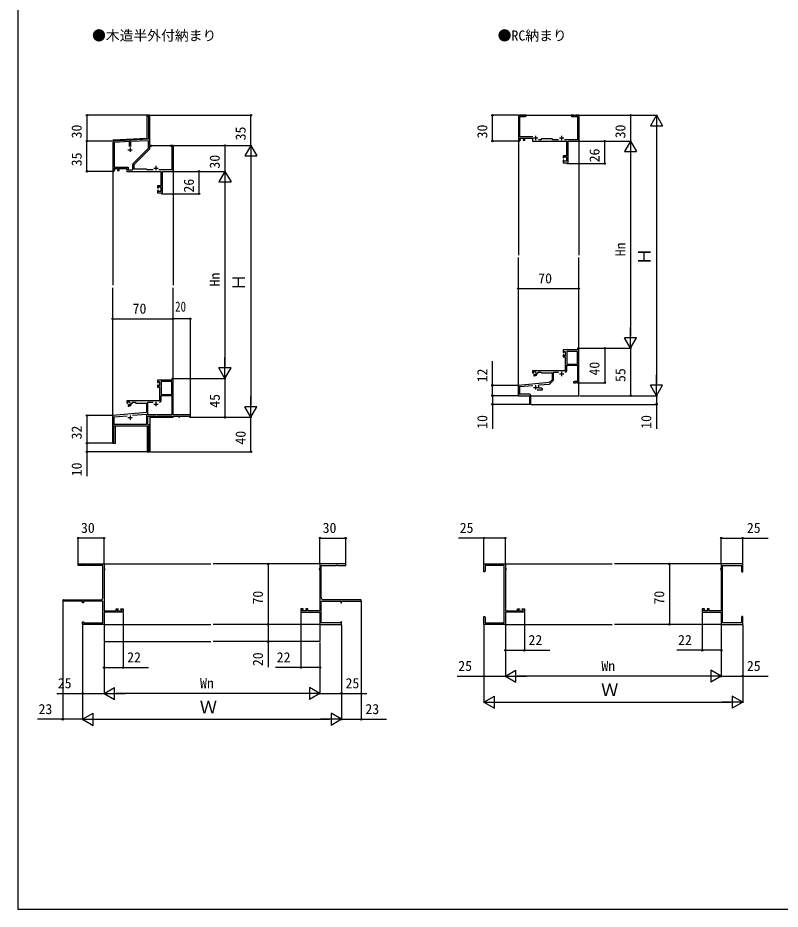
# Model space of a CAD drawing. Units: millimetres, scale not verified. Extents: x -700 to 700, y -1043 to 1038.
# Drawn here: x -700 to 183, y -1043 to -10 of the extents above; entities that cross this region are included whole.
import ezdxf
from ezdxf.enums import TextEntityAlignment as Align

# ---------------------------------------------------------------- set-up
doc = ezdxf.new("R2010")
doc.units = ezdxf.units.MM
doc.header["$LTSCALE"] = 6
for name, color, linetype in [('0-1_USER1', 3, 'Continuous'), ('0-2_YKK_11', 7, 'Continuous'), ('0-3_YKK_12', 2, 'Continuous'), ('0-4_YKK_D', 6, 'Continuous'), ('0-5_YKK_ZWAK', 7, 'Continuous')]:
    doc.layers.add(name, color=color, linetype=linetype)
doc.styles.add('ＭＳ ゴシック', font='')
doc.styles.get('ＭＳ ゴシック').set_extended_font_data('MS Gothic')

msp = doc.modelspace()

# ---------------------------------------------------------------- linework, layer by layer
at = {"layer": '0-2_YKK_11'}
for p, q in [((-102.5, -149.3), (-97.5, -149.3)), ((-100, -146.8), (-100, -151.8)), ((-72.5, -149.3), (-67.5, -149.3)), ((-70, -146.8), (-70, -151.8)), ((-572.5, -163), (-567.5, -163)), ((-570, -160.5), (-570, -165.5)), ((-542.5, -184.3), (-537.5, -184.3)), ((-540, -181.8), (-540, -186.8)), ((-72.5, -422.7), (-67.5, -422.7)), ((-70, -420.2), (-70, -425.2)), ((-83.394, -434.199), (-79.663, -430.468)), ((-102.5, -438.3), (-97.5, -438.3)), ((-100, -435.8), (-100, -440.8)), ((-105.5, -457.25), (-105.5, -447.97)), ((-542.5, -457.7), (-537.5, -457.7)), ((-540, -455.2), (-540, -460.2)), ((-572.5, -473.3), (-567.5, -473.3)), ((-570, -470.8), (-570, -475.8)), ((-647.185, -684.37), (-603.63, -684.37)), ((-302.815, -684.37), (-346.37, -684.37)), ((-158.37, -711.37), (-136.63, -711.37)), ((138.37, -711.37), (116.63, -711.37))]:
    msp.add_line(p, q, dxfattribs=at)
for points in [[(-547, -161.054), (-547, -158.9), (-545, -158.9), (-545, -158), (-547, -158), (-547, -143.958), (-547.12, -143.775), (-547.12, -143.225), (-547, -143.042), (-547, -142.958), (-547.12, -142.775), (-547.12, -142.225), (-547, -142.042), (-547, -123), (-550, -123), (-550, -123.9), (-548.63, -123.9), (-548.63, -150.832), (-589.052, -152.95)], [(-103.148, -148.07), (-118.37, -148.07), (-118.37, -124.63), (-112.091, -124.63), (-111, -124), (-111, -123), (-120, -123), (-120, -153), (-118.7, -153), (-118.7, -152), (-117.6, -152), (-117.6, -151.2), (-118.7, -151.2), (-118.7, -149.7), (-113.5, -149.7), (-113.5, -151.2), (-114.6, -151.2), (-114.6, -152), (-112.5, -152), (-112.5, -149.7), (-103.8, -149.7), (-103.8, -153), (-64.13, -153), (-64.13, -169.9), (-68, -169.9), (-68, -172.2), (-67.2, -172.2), (-67.2, -171.1), (-64.13, -171.1), (-64.13, -176.37), (-67.2, -176.37), (-67.2, -175.2), (-68, -175.2), (-68, -178), (-63.7, -178), (-63.7, -179), (-62.5, -179), (-62.5, -153), (-50, -153), (-50, -123)], [(-50, -123), (-53.542, -123), (-53.725, -123.12), (-54.275, -123.12), (-54.458, -123), (-54.542, -123), (-54.725, -123.12), (-55.275, -123.12), (-55.458, -123), (-59, -123), (-59, -124), (-57.909, -124.63), (-51.63, -124.63), (-51.63, -151.37), (-66.65, -151.37)], [(-590, -153.949), (-590, -188), (-588.7, -188), (-588.7, -187), (-587.6, -187), (-587.6, -186.2), (-588.7, -186.2), (-588.7, -184.7), (-583.5, -184.7), (-583.5, -186.2), (-584.6, -186.2), (-584.6, -187), (-582.5, -187), (-582.5, -184.7), (-573.8, -184.7), (-573.8, -188), (-534.13, -188), (-534.13, -204.9), (-538, -204.9), (-538, -207.2), (-537.2, -207.2), (-537.2, -206.1), (-534.13, -206.1), (-534.13, -211.37), (-537.2, -211.37), (-537.2, -210.2), (-538, -210.2), (-538, -213), (-533.7, -213), (-533.7, -214), (-532.5, -214), (-532.5, -188), (-520, -188), (-520, -158), (-523, -158), (-523, -158.9), (-521.63, -158.9), (-521.63, -186.37), (-536.65, -186.37)], [(-570.65, -159.3), (-570.65, -153.618), (-588.37, -154.547), (-588.37, -183.07), (-572.17, -183.07), (-572.17, -186.37), (-566.83, -186.37), (-566.83, -180.07)], [(-566.303, -178.798), (-548.63, -161.125), (-548.63, -152.464), (-569.35, -153.55), (-569.35, -159.3)], [(-73.35, -151.37), (-80.13, -151.37), (-81, -150.5), (-93.2, -150.5), (-94.07, -151.37), (-96.65, -151.37)], [(-543.35, -186.37), (-550.13, -186.37), (-551, -185.5), (-565.2, -185.5), (-565.2, -180), (-547.527, -162.327)], [(-64.07, -419.03), (-64.07, -412.7), (-51.63, -412.7), (-51.63, -431.37), (-54.909, -431.37), (-56, -432), (-56, -433), (-53.958, -433), (-53.775, -432.88), (-53.225, -432.88), (-53.042, -433), (-52.958, -433), (-52.775, -432.88), (-52.225, -432.88), (-52.042, -433), (-50, -433), (-50, -393), (-51.63, -393), (-51.63, -395), (-68, -395), (-68, -397.8), (-67.2, -397.8), (-67.2, -396.63), (-65.7, -396.63), (-65.7, -401.9), (-67.2, -401.9), (-67.2, -400.8), (-68, -400.8), (-68, -403.1), (-65.7, -403.1), (-65.7, -419), (-103.8, -419), (-103.8, -421.365), (-102.9, -421.885), (-102.55, -421.682), (-102.527, -421.178), (-102.565, -420.719)], [(-98.3, -422), (-98.3, -421.5), (-97, -421.5), (-97, -420.63), (-94.07, -420.63), (-93.2, -421.5), (-81, -421.5), (-81, -429.5), (-84.384, -432.884), (-120, -436), (-120, -448), (-107, -448), (-107, -452.542), (-106.88, -452.725), (-106.88, -453.275), (-107, -453.458), (-107, -457.25)], [(-100.823, -423.736), (-101.201, -423.474), (-101.65, -423.241), (-102, -423.443), (-102, -425), (-101.3, -425)], [(-79.37, -429.761), (-79.37, -420.63), (-73.35, -420.63)], [(-520, -470), (-520, -428), (-521.63, -428), (-521.63, -430), (-538, -430), (-538, -432.8), (-537.2, -432.8), (-537.2, -431.63), (-535.7, -431.63), (-535.7, -436.9), (-537.2, -436.9), (-537.2, -435.8), (-538, -435.8), (-538, -438.1), (-535.7, -438.1), (-535.7, -454), (-573.8, -454), (-573.8, -456.365), (-572.9, -456.885), (-572.55, -456.682), (-572.527, -456.178), (-572.565, -455.719)], [(-107.1, -446.37), (-118.37, -446.37), (-118.37, -437.494), (-103.37, -436.181)], [(-98.35, -441), (-92, -441), (-92, -440), (-93.091, -439.37), (-96.3, -439.37), (-96.3, -438.3)], [(-96.861, -436.341), (-96.48, -435.579), (-84.014, -434.488)], [(-534.07, -454.03), (-534.07, -447.7), (-521.63, -447.7), (-521.63, -470), (-549.37, -470), (-549.37, -455.63), (-543.35, -455.63)], [(-568.3, -457), (-568.3, -456.5), (-567, -456.5), (-567, -455.63), (-564.07, -455.63), (-563.2, -456.5), (-551, -456.5), (-551, -467.588), (-590, -471), (-590, -502.4)], [(-570.823, -458.736), (-571.201, -458.474), (-571.65, -458.241), (-572, -458.443), (-572, -460), (-571.3, -460)], [(-567.049, -470.628), (-551, -469.224), (-551, -481.37), (-588.37, -481.37), (-588.37, -472.494), (-573.37, -471.181)], [(-548.8, -481.37), (-549.37, -481.37), (-549.37, -471.63), (-540, -471.63), (-540, -473), (-538.37, -473), (-538.37, -471.63), (-513.3, -471.63), (-513.3, -472.8), (-512.5, -472.8), (-512.5, -471.63), (-500.9, -471.63), (-500.9, -473), (-500, -473), (-500, -470), (-520, -470)], [(-588.8, -502.4), (-588.8, -483), (-548.63, -483), (-548.63, -512.1), (-550, -512.1), (-550, -513), (-547, -513), (-547, -493.958), (-547.12, -493.775), (-547.12, -493.225), (-547, -493.042), (-547, -492.958), (-547.12, -492.775), (-547.12, -492.225), (-547, -492.042), (-547, -483.17)], [(-600, -649.5), (-600, -697.27), (-586.1, -697.27), (-586.1, -695), (-583.8, -695), (-583.8, -695.8), (-584.9, -695.8), (-584.9, -697.27), (-579.63, -697.27), (-579.63, -695.8), (-580.8, -695.8), (-580.8, -695), (-578, -695), (-578, -698.9), (-600, -698.9), (-600, -713), (-625, -713), (-625, -710), (-624.1, -710), (-624.1, -711.37), (-601.63, -711.37), (-601.63, -686), (-624.1, -686), (-624.1, -688), (-625, -688), (-625, -686), (-647.185, -686)], [(-601.63, -682.37), (-601.63, -644.63), (-619.042, -644.63), (-619.225, -644.51), (-619.775, -644.51), (-619.958, -644.63), (-620.042, -644.63), (-620.225, -644.51), (-620.775, -644.51), (-620.958, -644.63), (-630, -644.63), (-630, -643), (-600, -643), (-600, -648.5), (-599, -648.5), (-599, -649.5), (-600, -649.5)], [(-350, -649.5), (-350, -697.27), (-363.9, -697.27), (-363.9, -695), (-366.2, -695), (-366.2, -695.8), (-365.1, -695.8), (-365.1, -697.27), (-370.37, -697.27), (-370.37, -695.8), (-369.2, -695.8), (-369.2, -695), (-372, -695), (-372, -698.9), (-350, -698.9), (-350, -713), (-325, -713), (-325, -710), (-325.9, -710), (-325.9, -711.37), (-348.37, -711.37), (-348.37, -686), (-325.9, -686), (-325.9, -688), (-325, -688), (-325, -686), (-302.815, -686)], [(-348.37, -682.37), (-348.37, -644.63), (-330.958, -644.63), (-330.775, -644.51), (-330.225, -644.51), (-330.042, -644.63), (-329.958, -644.63), (-329.775, -644.51), (-329.225, -644.51), (-329.042, -644.63), (-320, -644.63), (-320, -643), (-350, -643), (-350, -648.5), (-351, -648.5), (-351, -649.5), (-350, -649.5)], [(-136.63, -711.37), (-136.63, -644.63), (-158.37, -644.63), (-158.37, -650.909), (-159, -652), (-160, -652), (-160, -643), (-135, -643), (-135, -648.5), (-134, -648.5), (-134, -649.5), (-135, -649.5), (-135, -697.27), (-121.1, -697.27), (-121.1, -695), (-118.8, -695), (-118.8, -695.8), (-119.9, -695.8), (-119.9, -697.27), (-114.63, -697.27), (-114.63, -695.8), (-115.8, -695.8), (-115.8, -695), (-113, -695), (-113, -698.9), (-135, -698.9), (-135, -713), (-160, -713), (-160, -709.458), (-159.88, -709.275), (-159.88, -708.725), (-160, -708.542), (-160, -708.458), (-159.88, -708.275), (-159.88, -707.725), (-160, -707.542), (-160, -704), (-159, -704), (-158.37, -705.091), (-158.37, -711.37)], [(116.63, -711.37), (116.63, -644.63), (138.37, -644.63), (138.37, -650.909), (139, -652), (140, -652), (140, -643), (115, -643), (115, -648.5), (114, -648.5), (114, -649.5), (115, -649.5), (115, -697.27), (101.1, -697.27), (101.1, -695), (98.8, -695), (98.8, -695.8), (99.9, -695.8), (99.9, -697.27), (94.63, -697.27), (94.63, -695.8), (95.8, -695.8), (95.8, -695), (93, -695), (93, -698.9), (115, -698.9), (115, -713), (140, -713), (140, -709.458), (139.88, -709.275), (139.88, -708.725), (140, -708.542), (140, -708.458), (139.88, -708.275), (139.88, -707.725), (140, -707.542), (140, -704), (139, -704), (138.37, -705.091), (138.37, -711.37)]]:
    msp.add_lwpolyline(points, dxfattribs=at)
for points in [[(-64.07, -396.63), (-64.07, -411.5), (-51.63, -411.5), (-51.63, -396.63)], [(-534.07, -431.63), (-534.07, -446.5), (-521.63, -446.5), (-521.63, -431.63)]]:
    msp.add_lwpolyline(points, close=True, dxfattribs=at)
for centre, radius, start, end in [((-589, -153.949), 1, 93.00003, 180), ((-548.8, -161.054), 1.8, 314.99999, 359.99998), ((-565.03, -180.07), 1.8, 134.99999, 179.99998), ((-101.3, -422), 1.8, 285.36688, 134.63312), ((-101.3, -422), 3, 270.00001, 359.99999), ((-65.67, -419.03), 1.6, 270.00001, 359.99999), ((-80.37, -429.761), 1, 315, 359.99999), ((-100, -438.3), 3.7, 0, 31.96331), ((-84.101, -433.492), 1, 275, 315.00002), ((-535.67, -454.03), 1.6, 270.00001, 359.99999), ((-107.1, -447.97), 1.6, 0.00001, 89.99999), ((-571.3, -457), 1.8, 285.36688, 134.63312), ((-571.3, -457), 3, 270.00001, 359.99999), ((-106.25, -457.25), 0.75, 179.99999, 0.00001), ((-548.8, -483.17), 1.8, 0.00001, 89.99999), ((-589.4, -502.4), 0.6, 179.99999, 0.00001), ((-647.185, -685.185), 0.815, 89.99999, 270.00001), ((-603.63, -682.37), 2, 270.00001, 359.99999), ((-346.37, -682.37), 2, 180.00001, 269.99999), ((-302.815, -685.185), 0.815, 269.99999, 90.00001)]:
    msp.add_arc(centre, radius, start, end, dxfattribs=at)
at = {"layer": '0-3_YKK_12'}
for p, q in [((-550, -123), (-547, -123)), ((-550, -149.902), (-550, -123)), ((-547, -158), (-547, -123)), ((-120, -123), (-50, -123)), ((-120, -123), (-120, -285)), ((-50, -123), (-50, -285)), ((-550, -149.902), (-590, -151.999)), ((-590, -151.999), (-590, -320)), ((-547, -158), (-520, -158)), ((-520, -158), (-520, -320)), ((-120, -448), (-120, -288)), ((-50, -448), (-50, -288)), ((-590, -503), (-590, -323)), ((-520, -469.7), (-520, -323)), ((-119.7, -448), (-120, -448)), ((-120, -448), (-107.3, -448)), ((-105.5, -448), (-50, -448)), ((-547, -473), (-520, -473)), ((-547, -473), (-547, -513)), ((-520, -471.63), (-520, -473)), ((-550, -483), (-550, -513)), ((-550, -513), (-547, -513)), ((-600.3, -643), (-476.5, -643)), ((-349.7, -643), (-473.5, -643)), ((-135.3, -643), (-11.5, -643)), ((115.3, -643), (-8.5, -643)), ((-600.3, -713), (-476.5, -713)), ((-600, -713), (-600, -733)), ((-349.7, -713), (-473.5, -713)), ((-350, -713), (-350, -733)), ((-135.3, -713), (-11.5, -713)), ((115.3, -713), (-8.5, -713)), ((-600, -733), (-476.5, -733)), ((-350, -733), (-473.5, -733))]:
    msp.add_line(p, q, dxfattribs=at)
msp.add_lwpolyline([(-590, -503), (-587, -503), (-587, -483)], dxfattribs=at)
at = {"layer": '0-4_YKK_D'}
for p, q in [((-550.7, -123), (-621, -123)), ((-620, -123), (-620, -153)), ((-546.3, -123), (-429, -123)), ((-430, -158), (-430, -123)), ((-120.5, -123), (-151, -123)), ((-150, -153), (-150, -123)), ((-49.5, -123), (11, -123)), ((-48.226, -123), (41, -123)), ((10, -123), (10, -153)), ((40, -123), (33, -135.124)), ((40, -123), (47, -135.124)), ((40, -123), (40, -147.249)), ((33, -135.124), (47, -135.124)), ((40, -137), (40, -434)), ((-591, -153), (-621, -153)), ((-591, -153), (-621, -153)), ((-620, -188), (-620, -153)), ((-120.7, -153), (-151, -153)), ((-49.3, -153), (11, -153)), ((-49.3, -153), (11, -153)), ((-49.3, -153), (-19, -153)), ((-20, -179), (-20, -153)), ((10, -153), (3, -165.124)), ((10, -153), (17, -165.124)), ((10, -153), (10, -177.249)), ((-519.3, -158), (-459, -158)), ((-519.3, -158), (-429, -158)), ((-497, -158), (-429, -158)), ((-460, -158), (-460, -188)), ((-430, -158), (-437, -170.124)), ((-430, -158), (-423, -170.124)), ((-430, -158), (-430, -182.249)), ((3, -165.124), (17, -165.124)), ((-437, -170.124), (-423, -170.124)), ((-430, -172), (-430, -459)), ((10, -167), (10, -379)), ((-61.8, -179), (-19, -179)), ((-590.7, -188), (-621, -188)), ((-519.3, -188), (-459, -188)), ((-519.3, -188), (-459, -188)), ((-519.3, -188), (-489, -188)), ((-490, -214), (-490, -188)), ((-460, -188), (-467, -200.124)), ((-460, -188), (-453, -200.124)), ((-460, -188), (-460, -212.249)), ((-467, -200.124), (-453, -200.124)), ((-460, -202), (-460, -414)), ((-531.8, -214), (-489, -214)), ((-120, -323.882), (-50, -323.882)), ((-590, -358.882), (-520, -358.882)), ((-500, -358.882), (-520, -358.882)), ((-500, -469.3), (-500, -357.882)), ((10, -393), (10, -368.751)), ((10, -393), (3, -380.876)), ((17, -380.876), (3, -380.876)), ((10, -393), (17, -380.876)), ((-49.3, -393), (11, -393)), ((-49.3, -393), (11, -393)), ((-49.3, -393), (-19, -393)), ((-20, -393), (-20, -433)), ((10, -393), (10, -448)), ((-460, -428), (-460, -403.751)), ((-460, -428), (-467, -415.876)), ((-453, -415.876), (-467, -415.876)), ((-460, -428), (-453, -415.876)), ((-519.3, -428), (-459, -428)), ((-519.3, -428), (-459, -428)), ((-460, -428), (-460, -473)), ((-49.5, -433), (-19, -433)), ((40, -448), (40, -423.751)), ((-121, -436), (-151, -436)), ((40, -448), (33, -435.876)), ((47, -435.876), (33, -435.876)), ((40, -448), (47, -435.876)), ((-430, -473), (-430, -448.751)), ((-120.7, -448), (-151, -448)), ((-120.7, -448), (-151, -448)), ((-49, -448), (11, -448)), ((-49, -448), (41, -448)), ((-48.226, -448), (41, -448)), ((-430, -473), (-437, -460.876)), ((-423, -460.876), (-437, -460.876)), ((-430, -473), (-423, -460.876)), ((-107.25, -458), (-151, -458)), ((-105.25, -458), (41, -458)), ((-591, -471), (-621, -471)), ((-620, -471), (-620, -503)), ((-499.45, -473), (-429, -473)), ((-498, -473), (-459, -473)), ((-497, -473), (-429, -473)), ((-430, -513), (-430, -473)), ((-590.4, -503), (-621, -503)), ((-590.4, -503), (-621, -503)), ((-550.7, -513), (-621, -513)), ((-546.3, -513), (-429, -513)), ((-630, -642.3), (-630, -612)), ((-600, -613), (-630, -613)), ((-600, -642.3), (-600, -612)), ((-350, -642.3), (-350, -612)), ((-350, -613), (-320, -613)), ((-320, -642.3), (-320, -612)), ((-160, -642.5), (-160, -612)), ((-135, -642.3), (-135, -612)), ((115, -642.3), (115, -612)), ((140, -642.5), (140, -612)), ((-410, -643), (-410, -713)), ((55, -643), (55, -713)), ((-648, -686.185), (-648, -824)), ((-302, -686.185), (-302, -824)), ((-578, -699.6), (-578, -764)), ((-372, -699.6), (-372, -764)), ((-113, -699.6), (-113, -744)), ((93, -699.6), (93, -744)), ((-625, -713.7), (-625, -794)), ((-625, -713.7), (-625, -824)), ((-625, -713.7), (-625, -824)), ((-325, -713.7), (-325, -794)), ((-325, -713.7), (-325, -824)), ((-325, -713.7), (-325, -824)), ((-160, -713.5), (-160, -774)), ((-160, -713.5), (-160, -804)), ((-135, -713.7), (-135, -774)), ((-135, -713.7), (-135, -774)), ((-135, -713.7), (-135, -744)), ((115, -713.7), (115, -774)), ((115, -713.7), (115, -774)), ((115, -713.7), (115, -744)), ((140, -713.5), (140, -774)), ((140, -713.5), (140, -804)), ((-600, -734), (-600, -794)), ((-600, -734), (-600, -794)), ((-600, -734), (-600, -764)), ((-350, -734), (-350, -794)), ((-350, -734), (-350, -794)), ((-350, -734), (-350, -764)), ((-190.992, -773), (-160, -773)), ((-160, -773), (-135, -773)), ((-135, -773), (-122.876, -766)), ((-135, -773), (-122.876, -780)), ((-135, -773), (-110.751, -773)), ((-122.876, -780), (-122.876, -766)), ((101, -773), (-121, -773)), ((115, -773), (90.751, -773)), ((115, -773), (102.876, -766)), ((102.876, -766), (102.876, -780)), ((115, -773), (102.876, -780)), ((-654.986, -793), (-625, -793)), ((-625, -793), (-600, -793)), ((-600, -793), (-587.876, -786)), ((-600, -793), (-587.876, -800)), ((-600, -793), (-575.751, -793)), ((-587.876, -800), (-587.876, -786)), ((-364, -793), (-586, -793)), ((-350, -793), (-374.249, -793)), ((-350, -793), (-362.124, -786)), ((-362.124, -786), (-362.124, -800)), ((-350, -793), (-362.124, -800)), ((-160, -803), (-147.876, -796)), ((-160, -803), (-147.876, -810)), ((-160, -803), (-135.751, -803)), ((-147.876, -810), (-147.876, -796)), ((-146, -803), (126, -803)), ((140, -803), (115.751, -803)), ((140, -803), (127.876, -796)), ((127.876, -796), (127.876, -810)), ((140, -803), (127.876, -810)), ((-625, -823), (-612.876, -816)), ((-625, -823), (-612.876, -830)), ((-625, -823), (-600.751, -823)), ((-612.876, -830), (-612.876, -816)), ((-611, -823), (-339, -823)), ((-325, -823), (-349.249, -823)), ((-325, -823), (-337.124, -816)), ((-337.124, -816), (-337.124, -830)), ((-325, -823), (-337.124, -830))]:
    msp.add_line(p, q, dxfattribs=at)
for points in [[(-150, -448), (-150, -436), (-150, -407.964)], [(-150, -448), (-150, -458), (-150, -486.4)], [(40, -448), (40, -458), (40, -486.4)], [(-620, -503), (-620, -513), (-620, -541.4)], [(-135, -613), (-160, -613), (-189.309, -613)], [(115, -613), (140, -613), (169.309, -613)], [(-410, -713), (-410, -733), (-410, -762.673)], [(-135, -743), (-113, -743), (-83.691, -743)], [(115, -743), (93, -743), (63.691, -743)], [(-600, -763), (-578, -763), (-548.691, -763)], [(-350, -763), (-372, -763), (-401.309, -763)], [(115, -773), (140, -773), (169.309, -773)], [(-350, -793), (-325, -793), (-295.691, -793)], [(-625, -823), (-648, -823), (-677.309, -823)], [(-325, -823), (-302, -823), (-272.691, -823)]]:
    msp.add_lwpolyline(points, dxfattribs=at)
for centre in [(-620, -123), (-430, -123), (-150, -123), (10, -123), (-620, -153), (-620, -153), (-150, -153), (-20, -153), (-460, -158), (-20, -179), (-620, -188), (-490, -188), (-490, -214), (-120, -323.882), (-50, -323.882), (-590, -358.882), (-520, -358.882), (-520, -358.882), (-500, -358.882), (-20, -393), (-20, -433), (-150, -436), (-150, -448), (-150, -448), (10, -448), (-150, -458), (40, -458), (-620, -471), (-460, -473), (-620, -503), (-620, -503), (-620, -513), (-430, -513), (-630, -613), (-600, -613), (-350, -613), (-320, -613), (-160, -613), (-135, -613), (115, -613), (140, -613), (-410, -643), (55, -643), (-410, -713), (-410, -713), (55, -713), (-410, -733), (-135, -743), (-113, -743), (93, -743), (115, -743), (-600, -763), (-578, -763), (-372, -763), (-350, -763), (-160, -773), (140, -773), (-625, -793), (-325, -793), (-648, -823), (-302, -823)]:
    msp.add_circle(centre, 0.85, dxfattribs=at)
at = {"layer": '0-5_YKK_ZWAK'}
msp.add_line((-700, 997), (-700, -1043), dxfattribs=at)
msp.add_lwpolyline([(-700, -1043), (700, -1043), (700, 997)], dxfattribs=at)

# ---------------------------------------------------------------- texts
at = {"layer": '0-1_USER1', "style": 'ＭＳ ゴシック'}
for s, p in [('●木造半外付納まり', (-614, -40)), ('●RC納まり', (-144, -40))]:
    msp.add_text(s, height=11.73, dxfattribs=at).set_placement(p, align=Align.BOTTOM_LEFT)
at = {"layer": '0-4_YKK_D', "style": 'ＭＳ ゴシック'}
for s, height, p in [('30', 11.73, (-622.5, -149.818)), ('35', 11.73, (-432.5, -152.136)), ('30', 11.73, (-152.5, -149.818)), ('30', 11.73, (7.5, -149.818)), ('26', 11.73, (-22.5, -177.591)), ('35', 11.73, (-622.5, -182.136)), ('30', 11.73, (-462.5, -184.818)), ('26', 11.73, (-492.5, -212.591)), ('Hn', 11.73, (7.5, -286.409)), ('Ｈ', 14.66, (37.5, -296.636)), ('Hn', 11.73, (-462.5, -321.409)), ('Ｈ', 14.66, (-432.5, -326.636)), ('40', 11.73, (-22.5, -424.636)), ('12', 11.73, (-152.5, -432.555)), ('55', 11.73, (7.5, -432.136)), ('45', 11.73, (-462.5, -461.955)), ('10', 11.73, (-152.5, -486.355)), ('10', 11.73, (37.5, -486.355)), ('32', 11.73, (-622.5, -498.636)), ('40', 11.73, (-432.5, -504.636)), ('10', 11.73, (-622.5, -541.355)), ('70', 11.73, (-412.5, -690)), ('70', 11.73, (52.5, -690)), ('20', 11.73, (-412.5, -761.355))]:
    msp.add_text(s, height=height, rotation=90, dxfattribs=at).set_placement(p, align=Align.BOTTOM_LEFT)
for s, height, p in [('70', 11.73, (-97, -321.382)), ('70', 11.73, (-567, -356.382)), ('30', 11.73, (-626.818, -610.5)), ('30', 11.73, (-346.818, -610.5)), ('25', 11.73, (-187.991, -610.5)), ('25', 11.73, (144.718, -610.5)), ('22', 11.73, (-108.282, -740.5)), ('22', 11.73, (65.009, -740.5)), ('22', 11.73, (-573.282, -760.5)), ('22', 11.73, (-399.991, -760.5)), ('25', 11.73, (-189.674, -770.5)), ('Wn', 11.73, (-23.864, -770.5)), ('25', 11.73, (144.718, -770.5)), ('25', 11.73, (-653.668, -790.5)), ('Wn', 11.73, (-488.864, -790.5)), ('25', 11.73, (-320.282, -790.5)), ('Ｗ', 14.66, (-24.205, -800.5)), ('23', 11.73, (-675.991, -820.5)), ('Ｗ', 14.66, (-489.205, -820.5)), ('23', 11.73, (-297.282, -820.5))]:
    msp.add_text(s, height=height, dxfattribs=at).set_placement(p, align=Align.BOTTOM_LEFT)
at = {"layer": '0-4_YKK_D', "style": 'ＭＳ ゴシック', "width": 0.8}
msp.add_text('20', height=11.73, dxfattribs=at).set_placement((-517.844, -354.132), align=Align.BOTTOM_LEFT)

doc.saveas('drawing.dxf')
